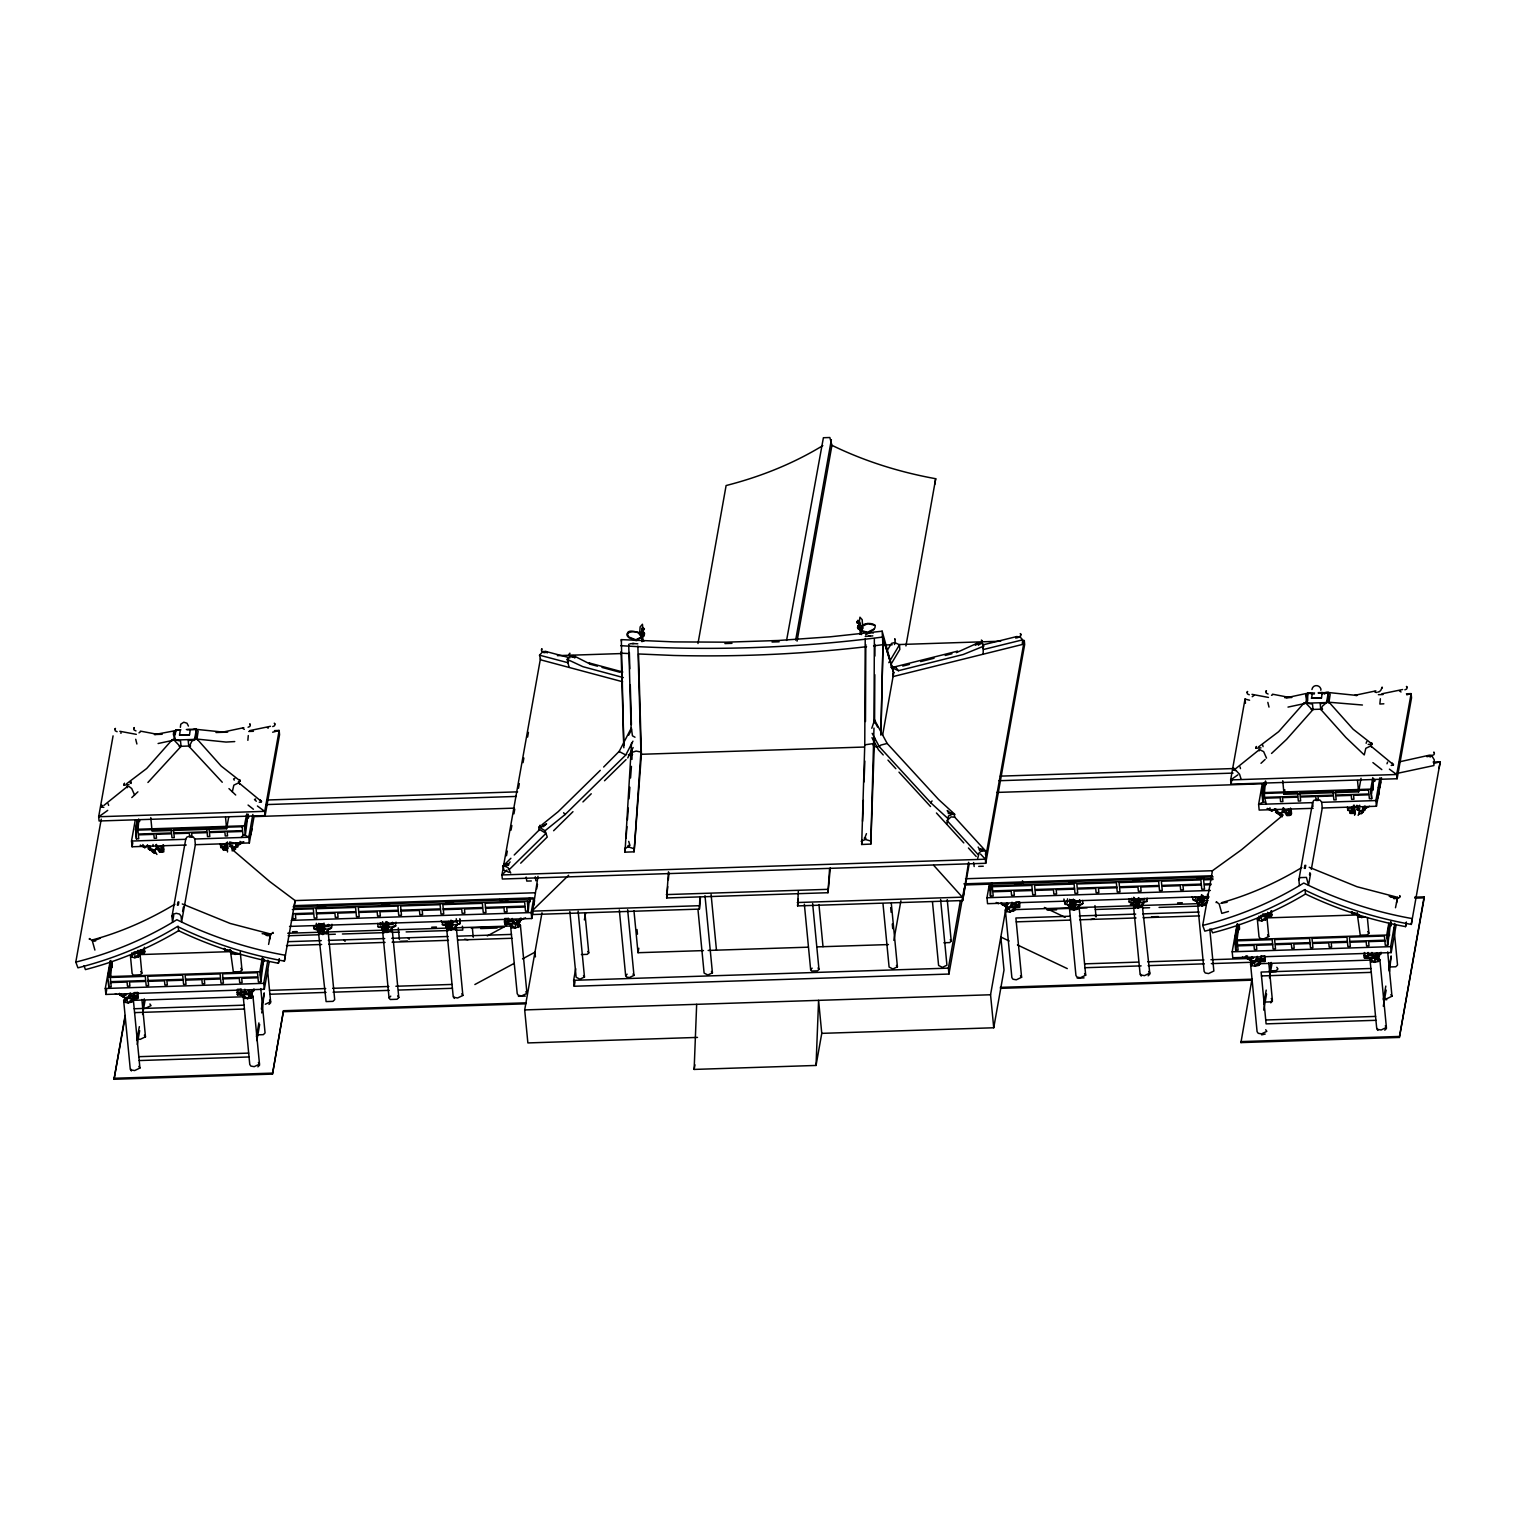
<?xml version="1.0" encoding="UTF-8"?>
<svg xmlns="http://www.w3.org/2000/svg" width="1516" height="1516" viewBox="0 0 1516 1516"><rect width="100%" height="100%" fill="white"/><g stroke="black" fill="none" stroke-linecap="round" stroke-linejoin="round"><path stroke-width="1.5" d="M175.287 734.218L175.761 730.03L178.566 729.689M874.543 737.553L870.809 844.09L861.675 844.488L864.764 744.83L865.219 638.823M865.484 721.521L865.807 644.641M873.974 728.059L870.809 844.09M873.993 723.34L874.353 638.615M874.599 721.256L874.808 674.696M874.884 656.068L874.922 644.433M643.352 633.025L642.443 624.251L640.131 626.942L639.638 633.764M861.941 630.106L861.884 631.338L867.436 632.835L873.69 629.746C880.531 621.598 861.448 622.432 862.149 626.43C859.515 631.319 858.094 621.143 857.582 627.927L859.932 630.012L862.13 629.254C865.863 626.942 857.374 623.057 858.662 626.392M866.451 833.648L864.84 837.874M1071.49 904.862L1073.745 905.298L1065.104 904.351L1064.213 900.428L1065.179 903.877L1067.927 904.484L1070.561 909.467L1073.878 910.055L1073.953 906.511M1135.276 900.561L1137.417 901.186L1135.427 901.243C1138.345 905.924 1137.152 900.637 1130.462 902.911L1129.268 901.793L1132.016 902.399L1134.65 907.383L1137.966 907.97L1138.042 904.427M1199.516 899.159C1202.434 903.839 1201.222 898.552 1194.551 900.826L1193.357 899.708L1196.105 900.315L1198.72 905.298L1202.055 905.886L1202.112 902.342M880.872 734.748L883.127 638.425L880.91 734.938M623.834 747.767L621.333 639.619L673.881 641.893L726.221 642.178L778.409 640.491L830.37 636.796L882.16 631.206M861.675 844.488L861.865 839.845M862.566 821.312L863.343 800.448M864.044 781.915L864.84 761.07M816.044 1065.445L818.583 1000.352L821.767 1033.362L816.044 1065.445L694.139 1069.424L696.659 1004.331M894.876 639.525C894.307 636.796 896.051 641.742 894.497 644.546M628.704 841.38L629.974 845.511M946.761 824.268L948.466 815.987L953.943 813.618L954.777 817.219L985.76 851.12L985.495 854.816M977.744 858.17L979.241 852.56L982.027 850.798L985.76 851.12M866.546 646.688A1225.819 1067.851 10.1 0 1 673.483 655.462L638.501 653.965L641.401 754.362L634.105 851.821L625.009 852.163L631.547 743.048M625.009 852.163L625.369 847.52M626.051 838.253L626.923 826.656M627.435 819.701L628.306 808.104M629.007 798.837L629.86 787.24M630.561 777.973L631.433 766.376M631.945 759.421L632.153 750.136M634.105 851.821L640.927 752.031L637.876 646.157M830.332 867.683L827.982 892.716L666.661 897.965L668.461 871.833M666.661 897.965L667.722 886.595M668.348 879.754L668.992 872.932M537.99 876.305L532.116 914.546L699.388 909.107L699.899 896.619M699.388 909.107L700.449 897.718M969.293 863.362L962.679 900.542L797.606 905.905L798.345 891.143M797.606 905.905L798.25 899.083M827.982 892.716L829.574 868.857M983.202 654.135L983.164 643.997L978.351 642.708L956.425 652.638L957.6 651.141L893.038 667.286L895.653 667.173L898.457 670.697L963.21 654.495L983.979 646.043M1019.548 636.398L1022.694 639.828L1022.239 644.508L893.151 676.553L892.848 673.521M247.866 740.339L248.283 735.563M1380.375 698.762L1379.863 704.03L1383.862 703.803M633.612 640.131L636.834 640.624M182.28 903.953L230.11 923.433L270.701 934.045L268.578 944.411M1309.199 867.266L1357.047 886.746L1397.619 897.339L1396.539 902.967M1320.796 690.254L1320.967 689.155C1319.621 684.455 1312.799 684.266 1311.927 689.515M224.993 732.285L196.303 729.348L196.436 739.031L226.036 742.063L234.734 741.57M1375.903 690.879L1354.792 695.313L1357.066 695.465L1328.319 692.509L1328.414 702.192L1362.429 705.016M284.383 961.106L285.387 955.27C247.752 948.599 211.141 936.585 176.841 919.719C145.593 938.954 111.388 953.166 75.8 962.091L77.922 967.833C112.904 958.965 146.692 945.321 177.505 926.466C211.274 942.99 247.392 954.474 284.383 961.106L295.127 900.58L269.526 881.402L232.801 849.983M934.69 484.533L935.694 478.715C899.822 472.234 864.726 461.3 831.924 445.306L829.839 437.518L823.396 437.726L786.577 640.434M1211 929.062L1212.573 932.833C1245.167 924.362 1276.643 911.4 1305.503 894.004C1337.207 909.278 1370.957 920.212 1405.559 926.617L1406.223 922.732M1411.282 924.419L1412.287 918.601C1374.652 911.931 1338.041 899.898 1303.741 883.032C1272.493 902.285 1238.288 916.479 1202.7 925.423L1204.822 931.146C1239.804 922.278 1273.592 908.653 1304.385 889.797C1338.173 906.322 1374.292 917.786 1411.282 924.419L1440.2 761.828L1433.113 762.055M1439.063 768.423L1440.2 761.828L1433.7 763.42M182.602 911.514L183.379 907.061M113.075 735.866L98.673 816.745L99.09 820.99L265.148 815.589L279.55 734.71L279.152 730.466L274.472 730.617M75.8 962.091L101.25 819.152M269.261 961.542L264.315 989.285L105.874 994.439L105.286 988.489L110.27 960.575M186.26 844.999L132.082 846.762L131.532 841.058L135.189 820.497M110.706 981.667L145.688 980.53L145.29 976.342L110.308 977.479L111.199 986.745L108.773 986.821L107.788 976.664L110.914 960.5M105.874 994.439L106.688 989.777M132.082 846.762L132.802 842.744M109.304 975.982L111.729 962.433M241.12 837.495L243.015 835.411L242.636 831.469L227.173 831.981L227.552 835.903L225.259 835.979L224.88 832.057L209.416 832.549L209.795 836.491L207.502 836.567L207.124 832.625L191.66 833.137L192.039 837.059L189.727 837.135L189.348 833.213L173.904 833.705L174.283 837.647L171.971 837.723L171.592 833.781L156.129 834.293L156.508 838.215L154.215 838.291L153.836 834.369L138.373 834.861L138.752 838.803L136.44 838.879L135.53 829.328L137.179 820.099M109.342 977.195L110.081 972.988L110.497 977.157L110.706 975.906L111.805 963.323L112.203 967.511L112.032 962.073M137.463 819.796L135.815 829.044L136.44 838.879M108.773 986.821L108.602 981.383M136.194 832.985L138.657 819.114M136.269 833.819L137.615 826.296L138.297 834.027L171.516 832.947L171.137 829.006L137.918 830.105M138.809 819.531L137.994 830.218M139.529 821.577L139.737 820.459M147.488 844.753L147.279 845.928L149.762 845.852M131.684 1002.076L133.408 1000.352L133.105 998.115L128.121 1002.891C120.825 991.085 154.139 1000.901 127.458 998.305L123.668 1000.674L130.186 1068.344L131.323 1069.974L134.64 1070.561L139.927 1068.022L133.162 997.812L131.684 1002.076L128.121 1002.891L124.805 1002.303L123.668 1000.674L126.51 997.301M525.73 1002.834L283.492 1010.717L272.482 1074.105L114.041 1079.278L125.127 1015.474M180.916 729.859L175.761 730.03L173.98 740.073L194.56 739.41L196.36 729.385L193.991 729.196M114.041 1079.278L125.222 1016.459M163.425 844.696L163.747 851.897L159.351 852.049L159.445 849.282L159.9 852.219L162.345 852.125L162.364 847.198L161.909 849.775L157.512 849.926L157.967 847.33M144.38 947.31L144.456 952.882L140.874 953.014L141.064 949.982M186.335 729.518L190.315 729.385L189.5 734.805L179.551 735.127L180.347 729.708L154.405 734.616M138.032 996.372L136.857 998.002L137.956 996.827L134.374 996.941L134.147 998.21L134.09 992.62L137.672 992.506L137.729 998.097M159.9 852.219L159.142 851.026M161.568 848.164L162.477 845.246L162.345 852.125M144.456 952.882L144.134 948.751M130.395 955.478L131.513 957.127L134.848 957.714L138.411 956.88L139.889 952.616L141.86 973.177L140.135 974.883L133.256 975.11L132.119 973.48L130.395 955.497L134.185 953.109L143.565 952.806L144.759 951.157M137.463 997.585L137.672 992.506M136.857 1040.563L139.339 1026.654M142.637 1008.102L144.285 998.836M137.217 1044.505L139.68 1030.653M142.561 1014.507L145.024 1000.655M171.971 916.498L185.71 839.314L186.828 837.116L189.974 836.112L193.271 836.908L194.806 839.011L195.356 844.696L181.617 921.88L181.067 916.195L179.532 914.091L176.235 913.295L173.089 914.3L171.971 916.498L172.521 922.183L173.734 915.361M223.458 850.135L223.004 847.217L223.458 850.135L225.884 850.059L225.922 845.132L225.448 847.709L221.052 847.861L221.526 845.265M150.766 817.579L152.074 831.147L226.623 828.721L228.651 817.37M225.126 846.099L226.036 843.18L225.884 850.059M227.514 851.954L226.964 842.631M240.911 842.877L241.12 841.702M195.356 844.696L249.344 842.934L248.795 837.249L245.327 835.335L244.398 825.784L246.748 813.94M247.525 815.57L245.061 829.442L244.682 825.5M240.229 951.915L241.973 969.918L240.248 971.642L233.35 971.851L230.243 949.679L231.626 953.867L238.505 953.621L234.942 954.455L230.186 950.058L224.747 950.342L225.069 948.618M248.605 816.916L248.397 818.034L248.018 814.092L245.327 835.335L243.015 835.411M252.869 814.395L248.795 837.249L194.806 839.011M249.117 836.396L250.936 834.539L251.864 828.797M249.344 842.934L254.044 816.612L514.076 808.142M253.001 996.467L248.946 991.691L253.001 996.467L251.277 998.191L244.379 998.419L243.015 994.231L249.761 1064.459L250.898 1066.089L254.214 1066.658L259.501 1064.137L253.001 996.467L248.453 994.439L237.519 994.913L237.444 989.323L241.025 989.209L241.082 994.799L241.025 989.209M237.519 994.913L237.747 993.643C240.513 996.58 252.395 989.834 247.695 998.987L242.939 994.61L244.436 998.419L243.261 996.789L133.408 1000.352M250.576 995.709L251.41 991.104M251.372 997.282L252.604 990.346L252.319 992.715L248.643 994.799L245.232 993.094L244.853 989.247M223.004 978.919L239.282 978.388L239.68 982.558L242.124 982.482L241.707 978.294L257.985 977.763L258.383 981.951L260.809 981.875L259.842 971.718L262.306 957.847M262.42 958.605L260.562 975.47L263.576 958.548M263.651 959.552L260.809 981.875M264.447 961.504L264.675 960.178M264.315 989.285L263.746 983.334L267.858 960.215M256.431 1036.736L258.895 1022.902M261.358 1009.05L264.239 992.904L261.737 1012.915M256.81 1040.601L259.672 1024.456M84.005 965.768L85.427 969.596C118.115 961.106 149.667 948.125 178.604 930.691C210.231 945.908 243.886 956.842 278.394 963.247L279.209 958.737M272.482 1074.105L283.492 1010.717M313.907 928.796C314.115 922.391 312.504 928.645 315.195 929.441L322.567 929.744L320.312 929.308M315.195 929.441L314.001 928.342M315.934 925.878L316.598 924.76L316.029 926.863L319.194 926.769M316.029 926.863L319.27 926.276M316.863 929.403L322.889 934.5L322.794 929.194L330.412 928.948L331.947 924.267L331.644 927.754L329.029 928.531L326.471 933.685L319.573 933.913L316.939 928.929L315.271 928.986M318.114 925.878L318.493 923.756L318.587 924.798L322.169 924.684L322.074 923.642C323.647 928.967 313.357 925.215 321.695 925.764M318.587 924.798L318.853 923.377M322.965 924.514L322.264 928.474L318.682 928.588L319.402 924.627M324.651 928.417L324.102 931.449L320.539 931.563L320.293 924.04L322.264 923.983L322.264 928.474M320.729 924.589L320.482 926.011L320.293 924.04M320.577 929.82L320.767 928.834M322.567 929.744L323.476 924.135M324.102 931.449L323.78 927.318M328.991 925.461L328.366 924.381L329.086 926.447L324.348 926.598L329.067 924.987M326.471 933.685L329.029 928.531M377.806 923.396L377.996 926.712L379.284 927.356C385.955 925.082 387.167 930.369 384.249 925.707L386.068 924.95M377.996 926.712L379.284 927.356M380.023 923.794L380.687 922.675L380.118 924.779L383.283 924.684M380.118 924.779L380.099 923.32M383.662 931.828L381.028 926.845L383.662 931.828L386.978 932.397L390.541 931.601L393.118 926.447L395.733 925.67L394.482 926.863L386.883 927.11M387.054 922.429L386.353 926.39L382.771 926.503L382.582 921.671M388.74 926.333L388.191 929.365L384.609 929.479L384.287 925.347M384.609 929.479L384.837 926.75M382.354 924.476L385.936 924.362L386.163 921.557M386.637 927.659L386.353 921.899L386.372 927.148M388.191 929.365L387.565 922.05M393.08 923.377L392.454 922.297L393.175 924.362L388.437 924.514L393.156 922.903M390.541 931.601L393.118 926.447M396.036 922.183L395.941 922.638M448.338 923.604C451.256 928.285 450.044 922.998 443.354 925.272L441.194 920.705M442.085 924.627L445.117 924.76L447.751 929.744L454.629 929.516L457.188 924.362L459.803 923.585L460.106 920.098L459.727 924.059L453.019 924.968M444.207 922.694C443.733 919.587 444.491 924.95 447.353 922.6M447.751 929.744L445.117 924.76M448.755 925.632L448.925 924.646M457.339 921.785L452.602 921.955L452.28 927.28L448.698 927.394L449.248 924.362M450.631 921.785L450.877 920.364L450.726 925.575M450.441 924.305C450.081 917.256 441.762 926.087 450.441 924.305L451.143 920.345M452.28 927.28L451.162 923.168M457.245 922.278L456.543 920.212M454.629 929.516L457.188 924.362M540.473 658.513L501.929 874.94L502.327 879.015L985.722 863.286L1024.664 644.508L1024.285 640.453L985.343 859.212L985.722 863.286M506.477 855.744L507.291 851.082M511.025 830.143L511.858 825.481M513.924 813.846L514.758 809.203M518.491 788.244L519.306 783.601M523.039 762.643L523.873 758M527.606 737.041L528.421 732.399M504.392 921.425L504.904 918.563L508.466 918.45L508.542 924.04C503.975 926.598 502.668 919.132 507.955 921.311L508.466 918.45M504.961 924.154L504.904 918.563M520.064 919.454L519.249 924.116L520.443 925.707L526.962 993.378L521.656 995.898L518.339 995.33L517.221 993.7L510.38 923.85L511.877 927.659L515.156 928.228L515.8 922.543L514 922.6L513.962 920.837L508.713 921.008M518.036 924.893L518.87 920.25M485.594 908.311L503.975 907.705L504.392 911.893L507.121 911.798L506.723 907.629L525.123 907.023L525.521 911.192L528.269 911.116L529.482 897.832L529.88 902.001L530.088 900.826M289.537 926.409L531.756 918.525L531.187 912.575L533.613 898.95L293.138 906.833M532.116 914.546L532.931 909.903M533.765 905.26L534.598 900.618M536.664 888.982L537.498 884.34M531.756 918.525L532.779 912.84M697.493 1037.418L527.871 1042.932L524.688 1009.921L541.989 912.784M964.252 888.035L948.94 974.049L574.204 986.253L573.635 980.321L575.701 968.705M584.38 919.89L585.631 912.916M574.204 986.253L575.019 981.61M640.965 637.27L635.791 639.771L628.988 637.099C620.252 624.8 653.434 634.408 635.678 640.358L628.875 637.686C621.086 631.054 639.43 630.429 640.036 633.631L642.519 632.551M641.647 630.77L642.5 632.778M642.519 630.069L642.367 631.395C646.593 627.889 639.942 627.529 643.296 628.344M641.723 631.604C646.119 634.294 642.784 633.517 643.239 630.106L644.357 628.932L643.428 628.003M642.462 633.252C639.392 629.746 636.872 637.118 643.466 634.256L642.595 632.172L639.657 634.617M643.504 629.102L643.239 630.106M644.167 632.835L643.296 632.077M643.011 636.076C643.068 637.023 644.982 635.166 641.401 637.099L640.036 633.631M644.338 628.666L643.334 629.348M703.462 950.589L638.009 952.711L638.805 948.239M697.985 643.504L726.107 485.537C760.028 476.896 792.887 463.858 822.809 445.609M694.139 1069.424L694.953 1064.838M795.673 640.131L831.374 439.64M797.056 641.154L831.924 445.306M859.041 623.872C854.171 621.806 860.747 618.395 859.761 624.516L859.212 625.748M857.071 622.773L857.222 621.389M856.843 622.621L858.018 620.328M857.734 622.754L856.938 621.768M857.961 623.133L857.165 622.166M859.667 623.493L858.643 621.37M857.582 627.927L858.606 625.085M858.928 622.147L858.89 621.067M858.89 623.644L858.056 622.375M858.245 629.007L857.885 625.9M859.155 623.284L859.079 624.365L859.004 623.038M859.761 624.516L859.78 623.095L859.496 625.521M859.572 629.652L858.34 628.401M859.932 630.012L859.667 629.045M861.145 629.974L862.13 629.254M882.653 735.014L893.701 672.915L882.141 631.13L882.918 644.679A1225.819 1067.851 10.1 0 1 873.576 645.854M905.924 645.968L935.694 478.715M893.853 940.356L900.902 900.769M948.94 974.049L948.372 968.137L960.386 900.712M968.553 862.301L962.679 900.542M1208.593 896.487L987.541 903.688L986.973 897.737L989.398 884.112M991.312 883.411L990.175 889.816L989.777 885.628M1032.32 890.517L1013.92 891.105L1014.318 895.293L1011.589 895.388L1011.172 891.2L992.79 891.806L993.188 895.975L990.441 896.07L991.672 882.786L992.07 886.955M821.767 1033.362L993.738 1027.772L990.554 994.761L1006.188 906.89M1067.927 904.484L1073.878 910.055L1077.44 909.24L1080.017 904.086L1079.146 907.534L1085.683 975.186L1080.396 977.725L1077.08 977.138L1075.943 975.508L1069.424 907.838L1015.095 909.6L1009.789 912.139L1009.144 906.492L1010.945 906.435C1009.637 902.759 1018.676 903.422 1015.966 907.515L1019.529 907.402L1019.472 901.812L1015.891 901.925L1015.966 907.515M993.738 1027.772L1004.009 970.032L1000.825 937.021L1009.144 940.981M1019.529 907.402L1019.472 901.812M1067.112 901.433L1067.207 902.418L1067.51 898.855M1074.143 900.068L1073.442 904.029L1069.879 904.142L1069.671 899.31L1069.784 900.352L1073.347 900.22M1069.879 904.142L1070.58 900.182M1075.829 903.953L1075.28 907.004L1071.717 907.118L1071.471 899.594L1071.66 901.565M1075.28 907.004L1074.882 904.976L1071.3 905.09L1072.191 902.967L1071.755 905.355M1071.717 907.118L1072.248 904.086M1069.462 902.115L1073.044 902.001L1073.252 899.178M1073.745 905.298L1073.897 900.087L1071.926 900.144M1074.882 904.976L1074.655 899.689M1075.602 901.679L1080.264 902.001L1079.544 899.935L1080.264 902.001M1081.59 904.502L1082.822 903.309L1081.59 904.502L1073.991 904.749M1082.557 900.466L1082.746 903.782M1128.984 898.95L1129.174 902.266M1131.201 899.348L1131.865 898.23L1131.296 900.333L1134.461 900.239M1131.296 900.333L1131.277 898.874M1134.65 907.383L1132.016 902.399M1138.232 897.984L1137.531 901.944L1133.949 902.058L1133.76 897.226M1133.949 902.058L1134.669 898.097M1139.691 899.594L1144.353 899.917L1144.334 898.457L1144.428 899.424L1139.691 899.575L1139.369 904.919L1135.787 905.033L1135.465 900.902M1135.787 905.033L1136.28 900.883M1137.815 903.214L1138.743 897.605M1139.369 904.919L1139.047 900.788M1131.921 902.873L1137.966 907.97L1141.529 907.155L1144.087 902.001L1146.911 901.224L1139.861 902.607L1139.463 898.495M1198.531 898.135L1195.461 897.756M1195.385 898.249L1195.366 896.79M1198.72 905.298L1196.105 900.315M1199.933 901.186L1200.103 900.201M1201.771 894.648L1201.525 896.051L1201.411 895.009M1201.62 899.86C1201.259 892.81 1192.94 901.641 1201.62 899.86L1202.321 895.899M1201.904 901.129L1202.832 895.501M1202.889 900.106C1193.85 900.22 1205.845 906.53 1203.135 898.704M1203.458 902.835L1203.988 899.784M1208.442 897.813L1208.423 896.373C1209.597 900.75 1196.844 896.392 1208.517 897.32M1202.7 925.423L1212.44 870.715L1241.49 849.775L1283.18 815.021M1249.582 700.221A305.455 163.103 64.4 0 1 1245.034 699.028L1230.651 779.906L1231.049 784.151L1397.127 778.731L1411.529 697.853L1411.112 693.627L1406.431 693.778M1231.049 784.151L1231.883 779.527M1396.179 924.684L1391.214 952.598L1232.773 957.752L1232.186 951.802L1237.132 924.059M1262.278 783.829L1258.621 804.371L1259.171 810.075L1313.159 808.312M1272.682 944.752L1256.404 945.283L1256.802 949.452L1254.376 949.528L1253.978 945.359L1237.7 945.889L1238.098 950.058L1235.673 950.134L1234.687 939.977L1237.568 923.812M1237.643 924.76L1235.426 943.748L1238.799 924.703M1311.34 869.312L1322.255 808.009L1321.706 802.343L1320.171 800.221L1316.873 799.444L1313.728 800.429L1312.61 802.627L1258.621 804.371L1262.828 802.21L1261.899 792.66L1263.548 783.45M1263.832 783.147L1262.563 796.317L1265.026 782.445M1235.673 950.134L1238.894 925.594L1239.292 929.782L1239.538 928.455L1239.122 924.286M1264.363 793.569L1265.519 780.986L1265.898 784.909L1266.106 783.791M1361.027 778.258L1358.601 791.883L1284.052 794.308L1284.848 789.76M1414.712 897.169L1424.13 896.866L1424.225 897.851L1399.382 1037.437L1240.941 1042.591L1251.951 979.184L1000.314 987.371M1253.505 960.632L1250.567 963.986L1251.704 965.635L1255.021 966.204L1260.004 961.523L1260.308 963.683L1258.526 965.408L1260.061 961.125L1260.308 963.683L1258.583 965.408L1255.021 966.204L1254.376 960.557L1256.158 960.5L1256.12 958.737L1261.369 958.567L1261.122 956.009L1264.685 955.895L1264.761 961.466L1254.49 961.694L1250.567 963.986L1257.086 1031.676L1258.223 1033.306L1261.539 1033.874L1266.826 1031.354L1265.708 1029.724M1268.077 913.371L1267.907 916.384L1267.584 912.253M1261.122 956.009L1261.179 961.599L1261.369 958.567M1290.495 808.009L1290.836 815.229L1286.44 815.362L1286.534 812.614M1310.582 692.85L1307.777 693.172L1305.958 703.235L1312.534 710.113M1290.931 812.462L1289.415 815.456L1286.989 815.532L1287.52 812.576M1271.469 916.27L1271.412 910.699L1271.469 916.27L1261.198 916.498L1257.295 918.791L1259.019 936.812L1260.156 938.442L1263.472 939.029L1268.759 936.49L1266.789 915.929L1265.254 920.212L1267.035 918.488L1266.713 916.308L1261.729 921.008L1258.413 920.42L1257.295 918.791M1284.242 812.405L1288.979 813.107L1289.453 810.51L1288.865 812.5L1284.242 812.405L1283.825 809.279M1264.761 961.466L1264.685 955.895M1265.064 959.742L1263.87 961.39L1264.988 960.215M1318.295 692.66L1322.274 692.547L1321.478 697.947L1311.511 698.27L1312.382 693.418M1263.757 1003.952L1266.22 990.1M1269.498 971.661L1271.147 962.433M1263.719 1010.13L1266.58 993.984M1269.46 977.82L1271.924 963.986M1324.567 694.044L1326.007 692.338L1328.319 692.509L1326.538 702.571L1322.35 706.229L1321.194 709.829M1328.224 702.95L1328.945 698.952M1299.42 885.496L1298.871 879.811L1312.61 802.627L1312.97 806.417M1310.544 873.86L1308.516 885.211L1306.432 877.404L1299.989 877.612L1298.871 879.811M1349.998 813.296L1350.093 810.529M1347.383 807.194L1347.8 810.34L1352.424 810.416L1353.125 806.493L1352.973 813.372L1350.548 813.467L1351.078 810.51M1347.8 810.34L1352.537 811.022L1353.58 805.167M1354.603 815.267L1354.053 805.944M1363.453 810.075L1363.055 812.216L1365.253 808.217M1266.296 804.124L1264.742 798.212L1280.205 797.7L1280.584 801.642L1282.896 801.566L1282.517 797.624L1297.961 797.132L1298.34 801.054L1300.652 800.979L1300.273 797.056L1315.736 796.544L1316.115 800.486L1318.408 800.41L1318.029 796.469L1333.493 795.976L1333.872 799.898L1336.165 799.823L1335.785 795.9L1351.249 795.388L1351.628 799.311L1353.94 799.254L1353.561 795.313L1369.005 794.82L1369.384 798.743L1371.696 798.667L1370.767 789.116L1372.833 777.594M1371.525 793.626L1373.894 778.902M1371.696 798.667L1371.051 788.851M1374.766 781.365L1374.974 780.247M1355.38 913.485L1351.798 913.598L1352.12 911.874L1353.428 912.954M1322.255 808.009L1376.433 806.247L1375.884 800.562L1379.958 777.727M1378.025 797.852L1378.954 792.11M1379.825 787.733L1380.754 781.991M1376.433 806.247L1381.512 777.708M1364.571 958.169L1364.495 952.579L1364.571 958.169L1375.505 957.695L1379.882 959.78L1386.401 1027.45L1381.114 1029.989L1377.798 1029.402L1376.661 1027.772L1369.858 957.866L1371.279 961.731L1374.595 962.319L1378.158 961.504L1379.882 959.78L1378.783 958.188M1366.2 957.525L1364.779 956.899M1367.565 955.326L1368.076 952.465C1368.209 959.704 1369.441 955.762 1363.983 955.44M1378.158 961.504L1375.505 957.695L1369.858 957.866L1374.595 962.319L1375.391 956.558L1373.61 956.615L1373.572 954.853L1368.323 955.023M1375.505 957.695L1375.978 955.004M1378.688 958.226L1379.503 953.602M1384.809 940.185L1349.827 941.341L1349.429 937.153L1384.392 936.016L1385.283 945.264L1387.708 945.188L1386.742 935.031L1388.789 923.471M1389.054 923.396L1387.443 938.859M1387.708 945.188L1390.759 921.69L1391.157 925.878L1391.385 924.627M1391.214 952.598L1390.646 946.647L1394.777 923.377M1383.35 999.992L1385.813 986.082M1388.713 969.861L1391.176 955.952L1389.452 971.623M1383.293 1006.226L1386.174 990.081M1405.559 926.617L1406.374 921.993M1399.382 1037.437L1424.13 896.866M1309.502 874.827L1309.919 872.61M232.308 791.788L233.843 785.155L238.789 782.787L261.624 801.661M1314.277 694.025L1307.777 693.172L1307.626 701.036M1391.063 896.941L1395.781 898.382L1394 898.723M861.827 630.694L862.244 628.666M127.23 787.714L127.515 786.406L129.353 786.728L131.684 788.491L134.564 794.971M1259.19 750.875L1259.474 749.567L1263.643 751.633L1266.523 758.133M269.355 939.996L270.701 934.045M278.394 963.247L279.247 959.401M1395.497 907.743L1397.619 897.339M865.636 838.234L865.086 839.409L864.253 838.121L865.769 838.045L865.086 839.409M643.182 631.982L643.447 634.294L639.866 634.332M1144.087 902.001L1141.529 907.155M196.966 739.088L198.141 731.262L196.303 729.348L191.168 729.518M1328.963 702.249L1330.157 694.423L1328.319 692.509L1322.028 693.778M177.41 905.128L177.978 902.001M1233.342 770.166L1233.835 768.479L1233.342 770.166L1235.786 770.488M1304.328 868.46L1304.897 865.314M642.443 627.51L641.628 630.58M629.254 845.928L624.611 848.96M189.216 746.668L191.869 741.135L196.815 738.766L221.203 766.092L239.016 780.058M94.902 950.077L92.268 940.659L89.444 938.575M89.652 938.612L89.311 939.314M1228.472 911.476L1221.801 913.39L1219.186 903.972L1216.363 901.887M1216.571 901.925L1216.135 902.607M622.602 681.745L540.606 659.82L539.525 655.177L542.88 651.539L545.817 651.463L569.883 657.83M569.05 667.343L567.192 659.346L570.547 655.708L573.484 655.632L590.709 664.368L597.475 666.187M568.708 660.616L567.969 662.719L539.525 655.177M857.791 620.499L857.601 621.655M231.967 848.789L235.34 847.179L235.548 849.282L232.156 850.912L232.403 847.615L237.728 846.004L234.753 848.05L230.849 846.118L230.47 842.195L236.098 843.616L237.974 842.707L237.595 844.924L238.334 843.446M235.871 846.894L235.7 842.915L239.13 844.62L243.621 841.835L239.13 844.62M862.585 626.525L862.206 619.741L859.951 617.202L858.89 624.781M1358.147 815.381L1360.231 810.567M1359.719 805.204L1359.852 806.645L1357.54 805.508L1357.919 809.43L1361.842 811.382L1363.187 806.929L1365.044 806.038L1364.874 810.359M603.652 767.039L619.078 751.462L625.786 754.987L565.089 814.547L545.078 830.73L547.238 837.04L520.689 863.191M858.738 622.905L859.079 622.432M644.092 635.943L644.565 633.347M108.621 805.394L108.129 803.764M131.191 783.469L131.058 781.725L130.13 783.033M858.511 625.691L859.193 623.758M248.643 994.799L249.78 991.691L253.229 991.312L253.987 989.019L251.713 992.051L247.904 990.763L249.78 991.691M516.084 924.04L517.221 920.932L519.969 919.606L519.761 921.936L516.084 924.04L512.673 922.334L512.294 918.469M517.221 920.932L515.345 920.004L519.154 921.292L520.291 918.184M1371.904 952.484L1372.283 956.35L1375.694 958.036L1377.438 954.644M1240.467 768.612L1240.069 766.906M1263.074 746.668L1262.657 744.962M250.746 832.417L251.485 830.939M1364.684 808.236L1365.423 806.758M1379.617 785.61L1380.375 784.132M1377.817 795.729L1378.575 794.251M618.793 752.182L631.357 727.945L632.456 735.829L634.996 737.231M625.786 754.987L632.949 741.172M627.738 757.962L633.138 747.54M628.704 735.146L631.528 729.708M1207.267 901.944L1205.618 905.071L1202.055 905.886L1196.01 900.788M509.016 872.287L503.843 870.108L503.123 865.503L507.993 867.55L510.74 873.008M514.208 855.005L539.639 829.517L545.987 833.383L509.49 869.35M886.822 651.008L891.579 643.334L894.743 642.557L899.481 644.793L899.822 649.454L891.465 663.496M888.812 662.682L899.481 644.793M240.191 781.308L239.528 779.641L240.191 781.308L238.372 781.763M261.055 801.812L260.411 800.164L261.055 801.812L259.255 802.267M1372.151 744.47L1371.487 742.802L1372.151 744.47L1368.228 744.375M1393.014 764.993L1392.351 763.325L1393.014 764.993L1391.214 765.447M138.998 732.872L140.571 731.66M947.216 817.882L930.805 802.817L932.056 800.922M120.541 733.024L121.223 733.081M1271.507 695.313L1272.682 694.764M131.513 957.108L134.242 952.73L140.192 952.541M124.805 1002.303L129.012 995.822L134.261 995.652M642.31 640.529L643.978 640.984L643.106 640.51M92.268 940.659L92.855 939.806C121.735 931.942 149.326 919.606 174.946 904.18M1007.079 908.198L1005.354 909.922L1006.472 911.552L1009.334 907.231L1015.265 907.042M1258.413 920.42L1261.274 916.119L1271.204 915.778M1251.704 965.635L1254.547 961.315L1263.965 960.917M980.056 643.523C984.642 642.215 979.753 638.35 981.951 640.908M1018.942 637.023C1023.527 635.716 1018.657 631.85 1020.837 634.408M859.951 634.067L861.581 634.522L861.202 632.684M1252.216 696.716L1253.865 695.541M952.105 813.903L951.536 812.235L952.105 813.903L950.646 814.187M983.031 850.438L982.463 848.77L983.031 850.438L981.572 850.722M1015.91 637.99L1017.065 636.474L982.614 644.963M865.56 634.825L870.07 632.437L873.311 633.025M1352.215 809.411L1353.011 808.445M178.85 901.963L178.301 905.109M248.074 727.225C252.831 726.354 248.056 721.919 250.254 724.686M272.709 726.581C277.466 725.709 272.69 721.275 274.889 724.042M1382.365 687.904C1381.739 684.834 1382.251 691.94 1377.646 692.187M1404.858 689.799C1409.615 688.946 1404.839 684.512 1407.037 687.279M1305.769 865.295L1305.2 868.422M1432.165 755.442C1436.922 754.57 1432.165 750.231 1434.344 752.94M147.924 782.483L181.048 746.403L180.518 740.926L172.331 739.581L146.673 768.517L126.624 783.734M1271.526 753.452L1286.572 739.391L1313.027 709.564L1312.496 704.087L1304.291 702.723L1278.632 731.678L1258.583 746.876M1147.119 898.192L1146.816 901.698M930.805 802.817L879.337 746.725L880.815 745.095L887.163 743.465L938.556 799.463L954.985 814.528M863.76 625.596L867.758 623.569L875.282 625.369M143.565 952.806L144.683 951.631M1271.791 914.546L1270.598 916.195L1271.697 915.02L1268.134 915.133M861.126 841.285L865.39 839.466L870.241 840.887M1363.187 806.929L1366.219 807.933L1367.337 806.777M1361.52 813.77L1362.429 810.491L1359.037 812.102M1378.385 787.467L1380.204 785.591L1379.996 783.469M543.41 826.656L546.556 823.87L541.307 826.599M138.411 956.899L140.135 955.156L139.832 952.92L134.848 957.695L134.962 953.09M123.668 1000.674L125.373 998.968M141.898 999.48L145.479 1036.811L140.192 1039.351L136.876 1038.763M326.906 905.09L321.6 907.629L318.284 907.042L317.166 905.412M267.517 969.501L270.625 1001.716L265.319 1004.255M268.995 1004.426L270.72 1002.701M390.976 903.005L385.689 905.526L382.373 904.957L381.236 903.328M257.872 1066.847L259.596 1065.123M455.065 900.921L449.778 903.441L446.462 902.873L445.325 901.243M517.733 922.524L520.443 925.707L515.156 928.228L510.38 923.85L511.877 927.659L510.702 926.03L456.354 927.792L462.873 995.462L457.586 997.983L454.25 997.414L453.132 995.785L446.614 928.114L392.265 929.876L398.784 997.547L397.059 999.271L390.18 999.499L389.044 997.869L390.768 996.145M584.911 913.011L588.758 952.882L587.279 954.36L581.405 954.549M578.127 911.192L584.475 977.005L579.946 979.165L576.137 977.27L569.827 911.59M627.643 909.714L633.972 975.394L629.443 977.555L626.62 977.043L625.653 975.66L627.131 974.182M704.997 895.691L712.425 972.836L707.896 974.996L704.106 973.101L697.985 909.657M812.633 903.555L818.962 969.368L817.503 970.846L811.61 971.036L810.643 969.634L812.121 968.155M891.313 903.479L897.415 966.81L892.905 968.97L889.096 967.075L882.994 903.744M947.235 899.632L951.214 941.095L949.736 942.573L943.862 942.763M1077.876 880.644L1072.589 883.184L1069.273 882.596L1068.155 880.967M1077.44 909.24L1079.146 907.534L1133.513 905.753L1140.032 973.424L1141.15 975.053L1144.485 975.641L1149.772 973.101L1142.135 903.801M1069.917 916.232L1015.891 917.995L1021.595 977.27L1016.307 979.81L1012.991 979.222L1011.873 977.593L1005.354 909.922L1009.258 907.61L1018.657 907.307M1141.965 878.56L1136.678 881.099L1133.362 880.512L1132.225 878.882M1148.143 975.811L1149.867 974.087M1267.035 918.506L1261.748 921.027L1261.085 915.361L1262.885 915.304M1250.567 963.986L1252.292 962.281M1268.778 962.812L1272.379 1000.143L1270.654 1001.868L1263.775 1002.095M1270.749 1002.853L1272.474 1001.128M1367.356 917.502L1368.872 933.231L1367.148 934.955L1360.25 935.183L1357.142 912.992M1387.69 951.915L1391.972 996.239L1386.666 998.779L1383.35 998.191M1384.771 1030.16L1386.496 1028.454M502.592 866.451L510.892 858.283M553.605 830.749L572.972 811.685M506.95 870.013L501.929 874.94L985.343 859.212L980.511 854.001M600.279 770.355L558.21 811.647L541.818 824.894M582.94 801.926L591.24 793.778M604.505 780.759L626.07 759.592M1015.095 909.6L1013.313 911.343L1014.848 907.061L1015.095 909.6L1014.773 907.44L1009.789 912.139L1006.472 911.552M568.652 875.244L531.794 911.173L699.047 905.715M175.761 730.03L173.62 732.057L173.411 734.635L175.401 739.789M1314.599 692.983L1307.74 693.21L1305.636 695.219L1306.735 701.226M127.515 786.406L103.808 805.489M131.797 797.568L137.899 791.845M1259.474 749.567L1233.986 770.014M1260.99 763.306L1265.14 759.421M322.889 934.5L328.934 929.005M380.952 927.299L386.978 932.397L393.023 926.92M445.022 925.215L451.067 930.312L457.112 924.836M1073.878 910.055L1079.923 904.559M1137.966 907.97L1144.012 902.475M1202.055 905.886L1208.1 900.39L1202.15 900.58M978.37 645.229L980.492 643.409L975.11 644.906L976.91 644.148M978.142 847.046L980.094 850.23L979.165 849.851M519.154 921.292L521.58 919.795L521.447 918.26L519.931 918.999M523.683 918.355L522.774 919.132L525.521 917.824M1375.562 953.716L1378.745 955.288L1379.522 952.995M1380.28 954.568L1381.038 952.275M1376.471 955.743L1379.219 954.436L1379.352 955.952L1375.694 958.036M115.027 729.329C116.675 726.505 112.525 730.864 117.111 731.716M133.882 728.533C135.549 725.709 131.399 730.068 135.985 730.92M1247.194 692.395C1248.862 689.572 1244.712 693.93 1249.279 694.783M1266.012 691.637C1267.679 688.795 1263.529 693.153 1268.096 694.025M858.833 625.956L858.568 627.283L862.13 627.112M505.51 865.2L507.67 863.608M864.764 744.83L872.344 743.75L874.505 746.857M541.648 649.625C543.259 647.029 539.128 650.819 543.391 652.126M569.485 654.078C571.096 651.463 566.965 655.253 571.229 656.58M1430.1 757.053L1431.426 756.124L1426.708 756.541L1430.46 755.631M642.424 630.675L642.007 629.481L642.651 630.523M628.534 847.103L628.458 845.341L627.757 846.686L633.707 848.619M1301.865 867.512C1276.889 882.539 1250.056 894.667 1221.953 902.532M487.28 935.94L505.927 925.916M474.868 984.528L514.246 963.342M522.527 958.889L534.959 952.181L535.413 956.899M887.163 743.465L874.58 719.986L871.795 728.267M273.354 933.288C272.994 929.914 271.099 937.475 266.115 935.334M1397.411 898.116C1402.3 897.927 1398.15 893.606 1400.272 896.619M873.803 629.14L867.55 632.248L861.998 630.751M141.936 846.288L140.23 845.208L144.778 847.69L148.871 845.739L149.951 849.699L151.657 850.76L156.944 848.846L156.527 844.412M151.998 849.074L154.196 850.173L156.944 848.846M229.655 842.024L230.091 846.478L232.706 845.208M235.662 844.772L237.538 843.881L237.804 847.046M234.753 848.05L236.629 847.16M137.293 951.555L133.237 953.507L131.873 952.806M119.48 993.34L119.631 994.856L122.284 996.183L126.055 994.382M123.838 995.443L126.586 994.629L124.786 993.738M126.51 998.703L122.682 995.33L122.834 996.846L126.51 998.703L130.584 996.751L130.205 992.904M249.42 992.506L252.168 991.18M252.622 991.275L254.138 990.554M251.713 992.051L253.229 991.312M249.571 994.022L252.319 992.715M516.861 921.728L519.609 920.42M520.064 920.515L521.58 919.795M517.013 923.263L519.761 921.936M1012.006 902.21L1012.385 906.075L1008.311 908.008L1006.15 905.014L1002.796 904.862L1001.28 902.645L1001.432 904.161L1004.085 905.507L1007.856 903.688M1006.15 905.014L1008.386 903.953L1006.586 903.062M1271.867 811.003L1267.319 808.521L1271.867 811.003L1275.96 809.051L1277.041 813.012L1274.444 808.976L1276.017 809.752M1279.087 812.386L1277.173 813.296L1278.746 814.073L1283.389 811.856L1283.029 807.933M1280.66 813.163L1284.033 812.159L1283.597 807.725M1356.744 805.337L1357.161 809.79L1359.795 808.54M1362.751 808.085L1364.608 807.194M1366.219 807.933L1369.592 806.322M1362.96 810.207L1364.817 809.317L1361.842 811.382M1359.246 814.225L1362.638 812.614M1264.325 914.944L1260.251 916.877L1258.886 916.195M1247.516 955.933L1243.764 957.714L1242.4 957.013M1247.933 958.87L1245.849 955.952L1246.664 958.245L1249.298 959.571L1253.088 957.771M1249.582 958.207L1251.363 959.097L1253.599 958.017L1251.818 957.127M1377.097 952.977L1374.955 954L1376.831 954.947M1378.745 955.288L1381.19 953.791M1376.623 957.278L1379.352 955.952M100.359 938.233L93.821 940.754L92.855 939.806M1227.145 902.285L1220.873 903.328M1017.407 637.762L1019.377 636.91M865.238 636.455L872.799 635.867M508.845 864.802L507.595 865.257L510.077 861.922M242.617 728.286L244.341 729.348M267.252 727.642L268.237 728.135M1399.401 690.879L1401.03 691.978M539.658 827.073L540.075 825.367L539.658 827.073L541.818 827.243M503.843 865.655L504.26 863.968L503.843 865.655L506.003 865.825M123.971 785.099L124.464 783.393L123.971 785.099L129.049 784.72M101.383 807.024L101.875 805.337L101.383 807.024L103.827 807.346M1255.93 748.241L1256.423 746.554L1255.93 748.241L1261.009 747.862M1370.976 743.219L1353.163 729.253L1328.774 701.927L1320.209 703.822L1320.72 709.317L1345.867 737.458L1364.267 754.949L1365.802 748.317L1370.748 745.948L1393.564 764.822M902.759 666.074L909.467 664.406M920.648 661.601L934.064 658.247M945.245 655.443L951.953 653.756M1022.694 639.828L983.657 649.454L982.823 647.408M632.343 643.542L637.8 643.807M1015.796 637.649L1017.331 637.307M507.689 900.864L504.127 901.679L500.792 901.091L499.674 899.462M407.425 941.038L400.546 941.265M145.744 1008.14L151.031 1005.62L149.913 1003.971M525.332 996.088L518.434 996.315M1204.329 878.2L1197.432 878.427L1196.313 876.798M1090.762 919.492L1094.325 918.677M1158.413 916.593L1151.535 916.82M1084.054 977.896L1077.175 978.123M1365.404 916.953L1358.525 917.161L1357.085 913.314L1361.842 917.749M1276.301 971.642L1269.423 971.87M1261.634 1034.86L1265.197 1034.064M158.1 743.522L173.241 740.263M1286.478 697.739L1307.777 693.172M1287.994 707.1L1305.257 703.405M222.719 732.133L243.792 727.68M249.761 730.598L270.492 726.297M1381.872 693.797L1402.641 689.515M642.121 640.813L641.723 637.118M868.535 635.829L870.222 635.791M1399.476 761.828L1429.399 755.176L1431.54 755.309L1434.269 759.838L1433.871 765.561L1396.729 773.482M869.104 632.665L870.79 632.57M629.879 643.826L634.029 643.466M883.714 640.245L893.701 672.915L883.127 638.425M978.73 866.375L983.278 866.223M860.425 633.461L861.221 633.442M724.894 643.561L731.963 643.334M772.061 642.026L779.148 641.799M557.376 655.651L621.048 653.567M885.155 644.982L892.223 644.755M899.31 644.527L1000.693 641.211M187.207 729.67L196.36 729.385M1319.166 692.831L1328.319 692.528M1318.351 693.229L1322.274 692.547M155.182 734.502L162.193 734.275M215.992 732.512L227.684 732.133M248.738 731.451L253.418 731.299M1284.81 697.72L1291.822 697.493M1378.366 694.688L1383.047 694.536M179.172 746.346L190.618 745.967M1311.15 709.488L1322.577 709.128M628.325 754.722L632.57 754.57M641.306 754.286L864.139 747.047M873.538 746.744L878.257 746.573M266.892 800.012L517.6 791.845M1000.295 776.135L1234.441 768.517M265.774 804.598L516.35 796.431M999.006 780.721L1233.039 773.103M996.732 792.432L1263.851 783.734M135.53 829.328L244.398 825.784M1261.899 792.66L1370.767 789.116M1264.287 793.437L1297.507 792.356L1297.885 796.279L1264.666 797.359L1263.984 789.628L1262.828 802.21L1265.121 802.135M131.532 841.058L185.71 839.295M1321.706 802.324L1375.884 800.562M156.735 845.947L156.963 846.97L161.359 846.838L161.909 849.775M220.294 843.881L220.502 844.905L224.899 844.753L225.448 847.709M1284.033 810.283L1288.429 810.15L1289.415 815.456M1347.591 808.217L1351.988 808.085L1352.973 813.372M156.963 846.97L157.152 849.093L161.549 848.96M162.856 849.187L163.842 849.15M220.502 844.905L220.711 847.027L225.334 847.103M226.415 847.103L227.4 847.084M1353.504 810.435L1354.489 810.397M162.553 850.912L163.538 850.893M226.111 848.846L227.097 848.827M1286.231 814.338L1287.198 814.319M1289.642 814.244L1290.628 814.206M1349.771 812.273L1354.167 812.14M159.559 851.386L161.985 851.291M223.117 849.301L225.543 849.225M1286.231 811.553L1286.648 814.698L1289.074 814.623M1349.998 810.51L1350.206 812.633L1352.632 812.538M534.996 892.772L295.127 900.58L294.256 905.639L533.234 897.87M965.503 878.749L1212.44 870.715M963.892 883.847L1212.326 875.755M666.32 894.592L827.66 889.342M965.427 884.946L1213.141 876.892M294.464 908.539L527.284 900.959L528.269 911.116M1212.876 878.636L989.474 885.913L990.441 896.07M292.38 909.505L313.3 908.823L313.698 912.992L292.777 913.674M1212.933 879.545L1203.628 879.849L1204.026 884.018L1211 883.79M316.446 912.916L355.976 911.628L355.559 907.44L316.048 908.728L316.939 917.995L314.191 918.071L313.793 913.902L295.393 914.508L295.81 918.677L293.062 918.772L292.664 914.584M400.982 910.168L440.493 908.88L440.095 904.692L400.584 905.981L401.475 915.247L398.727 915.323L398.329 911.154L379.929 911.741L380.327 915.929L377.598 916.024L377.181 911.836L358.799 912.442L359.197 916.611L356.468 916.706L356.052 912.518L337.67 913.125L338.068 917.294L335.32 917.388L334.922 913.219L316.541 913.807M443.24 908.785L482.77 907.497L482.372 903.328L442.843 904.597L443.733 913.864L440.985 913.959L440.587 909.771L422.206 910.377L422.604 914.546L419.856 914.641L419.458 910.453L401.058 911.059M485.499 907.402L525.029 906.113L524.631 901.944L485.101 903.233L485.992 912.48L483.263 912.575L482.846 908.406L464.464 908.994L464.862 913.182L462.115 913.257L461.717 909.088L443.335 909.676M1032.225 889.608L992.696 890.896L992.298 886.727L1031.828 885.439L1032.718 894.686L1035.466 894.611L1035.049 890.423L1053.449 889.835L1053.847 894.004L1056.595 893.909L1056.178 889.74L1074.579 889.134M1074.484 888.243L1034.973 889.532L1034.556 885.344L1074.086 884.055L1074.977 893.322L1077.724 893.227L1077.326 889.058L1095.708 888.452L1096.106 892.621L1098.854 892.545L1098.456 888.357L1116.837 887.77M1116.761 886.86L1077.232 888.149L1076.834 883.98L1116.345 882.691L1117.235 891.939L1119.983 891.844L1119.585 887.675L1137.966 887.068L1138.383 891.256L1141.112 891.162L1140.714 886.993L1159.115 886.386L1159.513 890.574L1162.26 890.479L1161.843 886.292L1180.244 885.704L1180.642 889.873L1183.39 889.797L1182.973 885.609L1201.373 885.003M1201.278 884.112L1161.768 885.401L1161.37 881.213L1200.88 879.924L1201.771 889.191L1204.519 889.096L1204.121 884.927L1211.019 884.7M797.283 902.532L962.338 897.15L933.61 865.238M291.318 920.383L531.187 912.575M986.973 897.737L1210.374 890.46M382.203 923.794L385.784 923.68M1069.292 901.433L1072.873 901.319M1133.381 899.348L1137.114 899.917L1133.551 900.03M319.914 926.162L322.453 925.954M380.194 924.286L383.359 924.192M1071.092 901.717L1073.65 901.489L1073.461 899.519L1073.442 904.029M1075.621 901.66L1080.358 901.508M1131.391 899.841L1134.537 899.746M446.443 922.391L450.025 922.278M1197.621 897.946L1201.203 897.832M320.009 927.091L321.979 927.034L322.302 929.251M1071.187 902.645L1073.157 902.589L1073.48 904.787M1015.379 904.806L1018.96 904.692M320.179 927.792L322.15 927.716M508.637 921.482L513.886 921.311M1010.812 905.128L1016.061 904.957M1071.357 903.328L1073.328 903.271M318.284 926.56L318.436 928.095L321.998 927.963M382.506 926.011L386.353 926.39M446.595 923.907L450.176 923.794M504.544 922.126L508.125 922.012L508.542 924.04M1015.549 905.488L1019.131 905.374M1069.614 903.631L1073.176 903.517M1133.684 901.546L1137.531 901.944M1197.773 899.462L1201.354 899.348M323.533 928.74L319.952 928.853L323.704 929.422M384.041 926.769L387.622 926.655M451.692 924.57L448.13 924.684L448.698 927.394M1071.13 904.408L1074.711 904.294M384.211 927.451L387.774 927.337M448.281 925.366L451.863 925.253M504.695 923.642L515.971 923.301L518.718 927.432M1015.701 907.004L1019.264 906.89M1135.389 903.005L1138.952 902.892M1199.459 900.921L1203.041 900.807M506.515 923.983L515.895 923.68L520.443 925.707M292.474 931.734L297.193 931.582M431.719 927.205L436.437 927.034M1130.368 904.465L1135.086 904.294M1177.572 902.911L1182.291 902.759M320.274 931.07L323.837 930.938M384.344 928.986L387.925 928.853M448.433 926.901L452.014 926.769M1071.452 906.606L1075.015 906.492M1135.522 904.521L1139.103 904.408M1199.611 902.437L1203.192 902.323M287.737 933.269L318.455 932.283L319.573 933.913M1143.254 905.431L1197.602 903.669L1204.121 971.339L1205.239 972.969L1208.555 973.556L1213.861 971.017L1209.806 929.024M471.078 927.887L504.07 926.807M1047.063 909.145L1070.618 908.368M1077.705 908.141L1087.124 907.838M480.61 928.569L497.096 928.038M1047.158 910.131L1056.576 909.827M1414.807 898.154L1424.225 897.851M288.135 935.751L318.815 934.747M328.252 934.443L335.339 934.216M342.408 933.989L384.893 932.605M391.981 932.378L399.049 932.132M406.136 931.904L448.622 930.521M455.691 930.293L462.778 930.066L462.399 926.2M1095.329 909.486L1135.446 908.179M1142.533 907.932L1149.621 907.705M1159.058 907.402L1199.175 906.094M288.4 941.663L321.278 940.602M328.328 940.375L384.685 938.537M391.734 938.309L448.092 936.471M457.491 936.168L511.498 934.406M1079.297 915.929L1135.673 914.091M1142.723 913.864L1199.08 912.026M143.868 950.172L140.306 950.286L140.874 953.014M286.429 945.605L321.657 944.468M328.688 944.241L385.064 942.402M392.113 942.175L448.471 940.337M457.87 940.034L511.877 938.271M1016.27 921.861L1070.277 920.098M1079.676 919.795L1136.034 917.957M1143.083 917.73L1199.459 915.891M1267.319 913.674L1270.901 913.561M137.482 950.57L140.969 950.456M1262.752 914.015L1268.001 913.845M140.457 950.987L144.039 950.873M1267.49 914.356L1271.071 914.243M134.071 951.972L135.853 951.915M140.609 952.503L144.191 952.389M1351.4 911.571L1351.533 913.087L1355.115 912.973M139.87 954.587L230.659 951.631M1266.751 917.9L1357.54 914.944M708.143 950.437L807.668 947.197M816.764 946.894L888.452 944.563M107.788 976.664L259.842 971.718M1234.687 939.977L1386.742 935.031M148.113 980.454L183.095 979.317L182.697 975.129L147.715 976.266L148.606 985.533L146.18 985.608L145.782 981.42L129.504 981.951L129.902 986.139L127.477 986.215L127.079 982.027L110.801 982.558M185.52 979.222L220.502 978.085L220.104 973.916L185.123 975.053L186.013 984.301L183.588 984.377L183.171 980.208L166.912 980.738L167.31 984.907L164.884 985.002L164.486 980.814L148.208 981.345M222.928 978.01L257.909 976.873L257.493 972.703L222.53 973.841L223.421 983.088L220.995 983.164L220.578 978.995L204.3 979.525L204.717 983.695L202.291 983.77L201.874 979.601L185.615 980.132M1272.587 943.843L1237.606 944.98L1237.208 940.811L1272.189 939.674L1273.08 948.921L1275.506 948.845L1275.108 944.676L1291.367 944.146L1291.784 948.315L1294.209 948.239L1293.811 944.051L1310.07 943.52M1309.995 942.63L1275.013 943.767L1274.615 939.598L1309.597 938.442L1310.487 947.708L1312.913 947.633L1312.496 943.445L1328.774 942.914L1329.191 947.102L1331.617 947.026L1331.2 942.838L1347.478 942.308M1347.402 941.417L1312.42 942.554L1312.022 938.366L1346.985 937.229L1347.876 946.496L1350.32 946.42L1349.903 942.232L1366.181 941.701L1366.579 945.889L1369.005 945.795L1368.607 941.625L1384.885 941.095M105.286 988.489L263.746 983.334M1232.186 951.802L1390.646 946.647M269.526 990.365L325.694 988.546M332.705 988.318L388.854 986.48M395.884 986.253L452.033 984.434M573.635 980.321L948.372 968.137M1084.603 963.854L1138.421 962.091M1147.764 961.788L1203.931 959.969M1210.943 959.723L1248.388 958.51M129.087 995.349L134.337 995.178M133.579 995.481L137.16 995.368M241.271 991.767L246.521 991.597M236.932 992.203L240.513 992.07M241.196 992.241L246.426 992.07L251.277 998.191M1256.044 959.211L1264.192 958.756M1368.247 955.497L1373.477 955.326M133.749 996.183L137.312 996.069M237.102 992.885L240.684 992.772M1260.762 959.571L1264.344 959.457M1364.154 956.141L1367.735 956.009M1364.305 957.657L1375.581 957.297M237.254 994.401L240.817 994.288M1260.914 961.087L1264.496 960.973M269.905 994.25L326.054 992.412M333.084 992.184L389.233 990.365M398.594 990.062L452.412 988.299M1084.963 967.72L1141.131 965.881M1148.143 965.654L1204.31 963.835M1211.322 963.607L1253.448 962.224L1257.598 960.14L1257.238 956.293M1257.067 963.778L1370.161 960.102M134.223 1008.746L244.057 1005.165M1370.957 968.478L1261.122 972.059L1266.106 1023.868L1375.941 1020.306M134.602 1012.612L244.436 1009.031M1261.483 975.925L1371.336 972.362M283.587 1011.703L525.825 1003.819M1000.408 988.356L1252.045 980.17L1251.951 979.184M524.688 1009.921L990.554 994.761M138.828 1056.69L248.681 1053.108M1265.727 1020.003L1375.581 1016.421M139.207 1060.556L249.041 1056.974M113.946 1078.274L272.387 1073.12M1399.287 1036.451L1240.846 1041.606L1240.941 1042.591M531.32 880.948L526.772 881.08L526.185 877.082M620.726 653.188L629.33 653.567M633.612 640.226L634.598 640.283M264.94 934.462L268.995 934.311L262.154 933.685M861.126 633.707L861.145 629.993M1366.731 741.589L1366.124 743.276M1387.595 762.112L1386.988 763.78M234.772 778.428L233.597 778.978L234.241 780.153M255.636 798.951L254.48 799.5L256.337 801.244M93.821 940.754L95.66 940.981M1388.902 966.981L1395.8 966.772L1397.525 965.048L1393.924 927.697M1269.328 970.884L1276.207 970.657L1277.931 968.932L1276.813 967.303M1383.445 999.177L1386.761 999.764M464.635 939.181L467.951 939.749M256.45 1034.878L263.348 1034.651L265.073 1032.927L260.79 988.584M119.802 731.28L136.326 734.35M1251.989 694.347L1268.475 697.436M140.382 731.11L157.19 734.294M1272.493 694.195L1289.263 697.417M572.688 656.769L575.133 657.698L570.622 656.504M544.831 652.316L545.95 652.581M622.792 672.024L589.155 662.947L590.709 664.368M601.966 667.4L619.987 672.27M623.341 677.595L582.864 666.661L567.192 659.346M1389.206 896.278L1391.025 896.96M948.22 813.315L949.168 813.713L947.216 810.51L951.176 813.524M980.359 848.581L982.103 850.059M890.669 667.078L898.457 670.697M1044.372 907.459L1065.142 917.313M1017.444 944.923L1067.283 968.61M542.785 652.051L544.282 652.79M1357.161 809.79L1359.473 810.927M1281.835 811.079L1284.033 812.159M1275.259 810.112L1276.832 810.889M1282.1 814.604L1279.258 813.201L1279.466 815.305L1282.309 816.726L1281.285 813.486M1246.512 956.729L1247.782 957.354M1249.866 960.234L1253.543 962.091L1249.715 958.718L1251.231 960.936M1006.795 905.791L1004.502 904.635L1005.999 906.871M1004.634 906.17L1008.311 908.008M996.239 902.494L998.551 903.65L997.187 902.949M519.363 919.909L520.67 920.553M230.091 846.478L232.403 847.615M148.928 846.44L147.355 845.663L149.743 847.577M156.925 854.474L155.03 851.291L152.187 849.87L154.082 853.072M148.17 846.781L148.379 848.903L151.657 850.76M152.377 851.992L155.219 853.413M1246.664 958.245L1249.298 959.571M1001.432 904.161L1004.085 905.507M119.631 994.856L122.284 996.183M122.834 996.846L124.198 997.547M115.387 993.643L116.751 994.325M1275.468 812.235L1278.746 814.073M148.379 848.903L150.084 849.983M144.778 847.69L142.864 844.507M1235.824 770.317L1239.557 774.24L1240.941 778.58M1375.467 692.073L1374.709 691.486L1376.338 692.585M1372.909 762.586L1381.815 769.616M248.074 805.053L253.418 809.26M1352.026 912.329L1353.352 913.428M1192.296 896.714L1193.263 900.182M954.777 817.219L951.044 816.897L947.026 820.573L978.01 854.455M545.817 651.463L547.371 652.884M222.265 782.256L188.761 746.156L188.23 740.68L194.522 739.353L195.223 737.326M228.954 788.604L235.7 795.009M643.371 641.097L641.837 641.647L641.799 637.895M883.222 754.949L878.484 749.795L871.984 737.686M887.959 760.103L895.842 768.707M898.988 772.137L930.54 806.531M936.433 812.974L963.797 842.915M968.44 847.994L976.19 856.464M563.611 812.728L565.089 814.547M545.078 830.73L538.711 826.864L539.09 830.484M1377.286 956.596L1379.882 959.78M154.196 850.173L155.03 851.291M230.489 952.219L231.664 953.848L230.186 950.058M1370.748 745.948L1371.62 747.217M238.789 782.787L239.661 784.056M1367.735 931.601L1368.872 933.231M1390.835 994.61L1391.972 996.239M1385.283 1025.82L1386.401 1027.45M1376.755 1028.758L1377.892 1030.387M1267.641 934.86L1268.759 936.49M1271.261 998.513L1272.379 1000.143M1148.635 971.472L1149.772 973.101M1140.127 974.409L1141.245 976.039M1094.931 915.323L1096.049 916.953L1094.969 905.602M1022.409 880.777L1023.546 882.407L1018.24 884.946L1014.924 884.359L1013.806 882.729M1084.565 973.556L1085.683 975.186M1020.476 975.641L1021.595 977.27M950.248 939.693L951.214 941.095M896.449 965.427L897.415 966.81M818.015 967.966L818.962 969.368M711.459 971.434L712.425 972.836M633.006 973.992L633.972 975.394M587.791 951.498L588.758 952.882M583.508 975.603L584.475 977.005M525.825 991.748L526.962 993.378M461.736 993.833L462.873 995.462M453.227 996.77L454.345 998.4M408.031 937.684L409.149 939.314M397.666 995.917L398.784 997.547M343.942 939.768L345.079 941.398M269.488 1000.086L270.625 1001.716M240.836 968.288L241.973 969.918M258.383 1062.508L259.501 1064.137M138.998 953.526L140.135 955.175M140.742 971.529L141.86 973.177M144.361 1035.182L145.479 1036.811M138.809 1066.392L139.927 1068.022M130.281 1069.33L131.418 1070.959M180.575 746.952L174.018 740.035L174.643 737.989M882.937 638.425L884.074 640.207M1067.851 904.957L1070.561 909.467M1328.774 701.927L1329.342 702.893M196.815 738.766L197.364 739.732M875.698 723.53L877.575 727.036M872.174 733.346L879.337 746.725M224.747 950.342L224.349 948.315M1306.602 701.15L1305.996 703.178L1326.538 702.571L1327.201 700.487M316.939 928.929L318.474 932.302L326.092 1001.583L332.97 1001.356L334.695 999.631L328.195 931.961L382.525 930.199L389.044 997.869M858.568 625.521L858.662 626.714M188.439 726.088L186.98 723.208L183.777 722.222L180.764 724.193L180.366 727.358M1357.085 913.314L1358.525 917.161M1369.858 957.866L1371.279 961.731M641.628 637.705L642.727 636.474L643.011 641.097M1267.831 702.382L1269.006 707.1M135.72 739.277L136.895 743.996M1351.779 807.062L1351.988 808.085M1288.221 809.127L1288.429 810.15M224.69 843.749L224.899 844.753M161.132 845.814L161.359 846.838M641.401 754.362L640.927 752.031L636.133 751.064L631.812 752.448L632.286 754.779M973.594 862.528L974.182 866.546M535.3 876.798L535.887 880.796M1397.127 778.731L1396.71 774.505L1411.112 693.627A305.455 213.206 -63.5 0 1 1406.772 694.802M1378.196 793.588L1378.404 795.71M1389.262 930.104L1389.433 935.543L1389.035 931.355M1373.06 784.966L1373.231 790.025L1372.852 786.084M1374.576 955.326L1375.012 959.95M1357.521 780.569L1358.601 791.883M1354.489 805.28L1355.323 813.978M1321.478 697.947L1311.511 698.27M1305.068 889.494L1305.503 894.004M1291.139 809.525L1291.556 813.884M1282.744 780.721L1284.052 794.308M1277.798 811.06L1278.007 813.182M1269.953 807.82L1270.162 809.942M1245.034 699.028L1245.451 703.272M1207.456 894.288L1207.646 896.221M1203.533 896.392L1203.931 900.523M1201.487 899.102L1201.638 900.618M1137.152 899.575L1137.55 902.702M1136.034 900.182L1136.261 902.456M1075.375 900.58L1075.773 904.692M1071.945 902.266L1072.172 904.54M1063.929 898.969L1064.118 900.902M940.602 899.519L946.932 965.199L942.402 967.36L938.594 965.465L932.492 902.02M874.58 719.986L874.751 721.768M890.707 907.629L891.143 912.31M892.28 923.983L892.735 928.664M861.107 631.357L861.24 629.367L860.027 629.424L860.311 634.048M818.962 904.578L823.017 946.685M804.352 904.18L810.643 969.634M711.099 894.459L716.462 950.153M637.004 929.535L637.459 934.216M633.953 910.642L638.009 952.711M619.324 909.979L625.653 975.66M527.587 900.675L527.985 904.844M472.348 927.887L473.238 937.229M459.841 918.62L460.03 920.553M456.259 918.734L456.449 920.667M452.355 920.856L452.734 924.703M450.062 921.936L450.46 925.063M398.291 927.963L399.409 939.636M395.449 922.827L395.638 926.143M388.286 922.941L388.646 926.788M324.007 923.092L324.557 928.872M319.895 924.248L320.217 927.432M316.332 923.301L316.522 925.234M265.148 815.589L264.75 811.344L279.152 730.466A305.455 213.206 -63.5 0 1 272.634 732.209M251.125 830.275L251.315 832.398M240.04 841.342L240.248 843.465M225.543 817.408L226.623 828.721M227.4 841.949L228.025 848.486M189.5 734.805L179.551 735.127M178.168 926.181L178.604 930.691M155.94 844.62L156.319 848.543M153.04 844.469L153.192 845.928M150.709 847.747L150.918 849.87M127.344 997.168L127.458 998.305M120.768 993.965L120.901 995.5M621.333 639.619L621.465 641.211M1304.291 702.723L1304.347 703.689M172.331 739.581L172.388 740.547M629.348 652.486L629.822 668.764M630.277 685.043L631.414 724.553M628.704 644.319L631.206 731.299M621.067 651.653L623.796 745.474M450.991 926.788L451.067 930.312M386.921 928.872L386.978 932.397M881.895 637.156A1220.418 1063.133 10.1 0 1 620.669 645.664M257.417 806A305.455 163.103 64.4 0 0 264.75 811.344L98.673 816.745A305.455 213.206 -63.5 0 0 107.712 810.378M1237.871 774.847A305.455 213.206 -63.5 0 1 1230.651 779.906L1396.71 774.505A305.455 163.103 64.4 0 1 1389.395 769.143M206.65 827.85L173.43 828.949L173.809 832.871L207.029 831.791L206.65 827.85M242.181 826.694L208.962 827.774L209.341 831.716L242.56 830.635L242.181 826.694M1333.038 791.2L1299.818 792.281L1300.197 796.203L1333.417 795.123L1333.038 791.2M1368.55 790.044L1335.331 791.125L1335.71 795.047L1368.929 793.967L1368.55 790.044M397.836 906.075L358.307 907.364L358.705 911.533L398.234 910.244L397.836 906.075M1158.622 881.308L1119.092 882.596L1119.49 886.765L1159.02 885.496L1158.622 881.308M642.178 628.988L642.746 629.917L642.178 628.988"/></g></svg>
